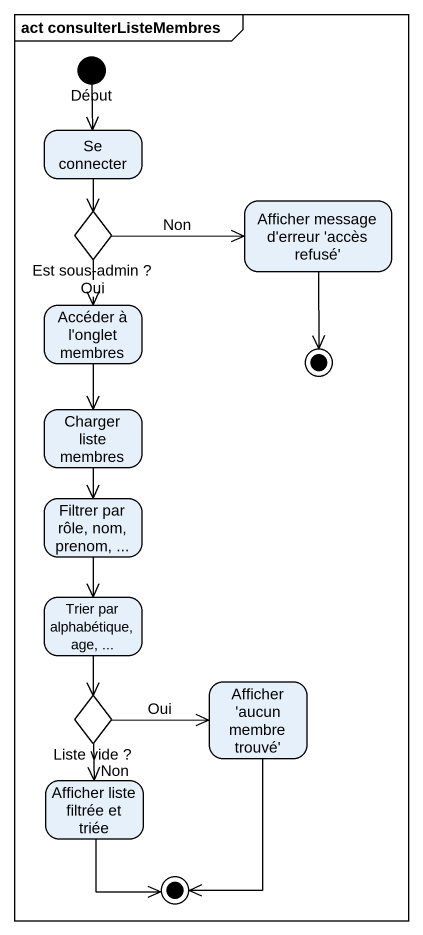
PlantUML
@startuml
mainframe act consulterListeMembres
hide empty description
state Début <<start>>
state "Se connecter" as Se_connecter
state "Est sous-admin ?" as Est_sous_admin <<choice>>
state "Afficher message d'erreur 'accès refusé'" as Afficher_message_d_erreur
state "Accéder à l'onglet membres" as Accéder_à_l_onglet_membres
state final1 <<end>>
state "Charger liste membres" as Charger_liste_membres
state "Filtrer par rôle, nom, prenom, ..." as Filtrer_par_rôle_nom_prenom
state "Trier par alphabétique, age, ..." as Trier_par_alphabétique_age
state "Afficher 'aucun membre trouvé'" as Afficher_aucun_membre_trouvé
state "Liste vide ?" as Liste_vide <<choice>>
state "Afficher liste filtrée et triée" as Afficher_liste_filtrée_et
state final2 <<end>>
Début --> Se_connecter
Se_connecter --> Est_sous_admin
Est_sous_admin -right-> Afficher_message_d_erreur : Non
Est_sous_admin --> Accéder_à_l_onglet_membres : Oui
Afficher_message_d_erreur --> final1
Accéder_à_l_onglet_membres --> Charger_liste_membres
Charger_liste_membres --> Filtrer_par_rôle_nom_prenom
Filtrer_par_rôle_nom_prenom --> Trier_par_alphabétique_age
Trier_par_alphabétique_age --> Liste_vide
Afficher_aucun_membre_trouvé --> final2
Liste_vide -right-> Afficher_aucun_membre_trouvé : Oui
Liste_vide --> Afficher_liste_filtrée_et : Non
Afficher_liste_filtrée_et --> final2
@enduml
